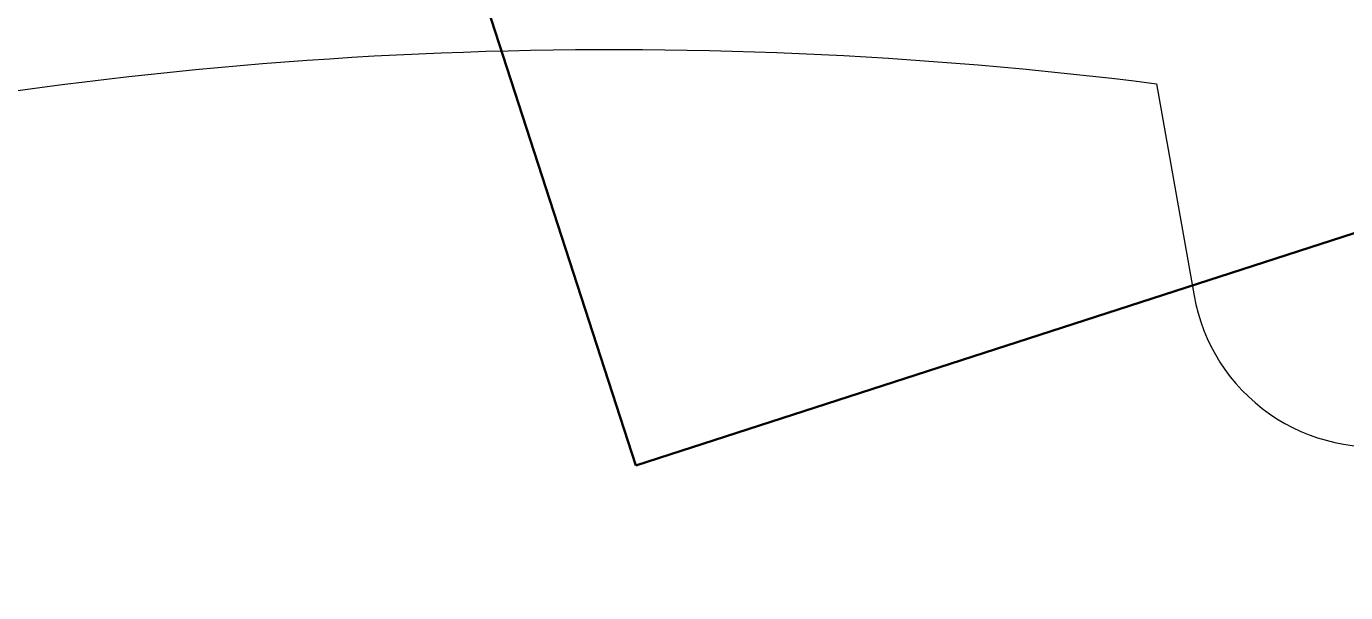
# Model space of a CAD drawing. Header units: millimetres. Extents: x -8417289 to 9420486, y 0 to 166066.
# Drawn here: x -194444.71 to -194437.24, y 106322.26 to 106325.46 of the extents above; entities that cross this region are included whole.
import ezdxf
from ezdxf import colors
from ezdxf.entities.mleader import LeaderData, LeaderLine
from ezdxf.math import Vec2, Vec3

# ---------------------------------------------------------------- set-up
doc = ezdxf.new("R2010")
doc.units = ezdxf.units.MM
doc.header["$MEASUREMENT"] = 0
doc.layers.get('0').update_dxf_attribs({"color": 250, "lineweight": 9})
for name, color, linetype, lineweight in [('_АР ТЕКСТ', 250, 'Continuous', 25), ('АР_Колонны', 250, 'Continuous', 30), ('АР_Колонны Штрих', 250, 'Continuous', 5), ('АР_Размеры', 175, 'Continuous', 9), ('АР_стены', 250, 'Continuous', 30), ('АР_Сущ Несущая стена', 216, 'Continuous', 30)]:
    doc.layers.add(name, color=color, linetype=linetype, lineweight=lineweight)
doc.layers.add('ТХ_привязки ЭО', color=96, linetype='Continuous')
doc.styles.add('ISOCPEUR', font='isocpeur.TTF')

# ---------------------------------------------------------------- blocks, each defined once
blk = doc.blocks.new('_DotSmall')
at = {"color": 0, "linetype": 'ByBlock', "const_width": 0.5}
blk.add_lwpolyline([(-0.0625, 0, 1), (0.0625, 0, 1)], format="xyb", close=True, dxfattribs=at)
blk = doc.blocks.new('A$Cb1ac1438')
at = {"layer": 'АР_Колонны Штрих', "ltscale": 100}
h = blk.add_hatch(dxfattribs=at)
h.set_pattern_fill('ANSI35', color=256, scale=500, angle=-72.06454)
h.set_pattern_definition([(332.935457, (-256735.91, 917047.48), (56.87424, 111.311818), []), (332.935457, (-256708.7, 916963.39), (56.87424, 111.311818), [156.25, -31.25, 0, -31.25])])
h.paths.add_polyline_path([(173.2168, -6154.5286), (50.0387, -5773.967), (-330.5229, -5897.1452), (-207.3448, -6277.7068)])
at = {"layer": 'АР_Колонны', "ltscale": 100}
blk.add_lwpolyline([(50.0387, -5773.967), (173.2168, -6154.5286), (-207.3448, -6277.7068), (-330.5229, -5897.1452)], close=True, dxfattribs=at)
blk = doc.blocks.new('_None')

msp = doc.modelspace()

# ---------------------------------------------------------------- linework, layer by layer
at = {"layer": 'АР_Размеры', "color": 5, "lineweight": 0, "ltscale": 100, "transparency": 33554687}
msp.add_lwpolyline([(-194455.9948, 106323.1177), (-194446.3907, 106324.8199, -0.082799), (-194438.3086, 106325.139), (-194438.0958, 106323.9384, 0.414326), (-194436.8944, 106323.0988)], format="xyb", dxfattribs=at)
msp.add_lwpolyline([(-194455.9948, 106323.1177), (-194446.3907, 106324.8199, -0.082799), (-194438.3086, 106325.139), (-194438.0958, 106323.9384, 0.414326), (-194436.8944, 106323.0988)], format="xyb", dxfattribs=at)
msp.add_lwpolyline([(-194455.9948, 106323.1177), (-194446.3907, 106324.8199, -0.082799), (-194438.3086, 106325.139), (-194438.0958, 106323.9384, 0.414326), (-194436.8944, 106323.0988)], format="xyb", dxfattribs=at)
msp.add_lwpolyline([(-194455.9948, 106323.1177), (-194446.3907, 106324.8199, -0.082799), (-194438.3086, 106325.139), (-194438.0958, 106323.9384, 0.414326), (-194436.8944, 106323.0988)], format="xyb", dxfattribs=at)
msp.add_lwpolyline([(-194455.9948, 106323.1177), (-194446.3907, 106324.8199, -0.082799), (-194438.3086, 106325.139), (-194438.0958, 106323.9384, 0.414326), (-194436.8944, 106323.0988)], format="xyb", dxfattribs=at)
msp.add_lwpolyline([(-194455.9948, 106323.1177), (-194446.3907, 106324.8199, -0.082799), (-194438.3086, 106325.139), (-194438.0958, 106323.9384, 0.414326), (-194436.8944, 106323.0988)], format="xyb", dxfattribs=at)
msp.add_lwpolyline([(-194455.9948, 106323.1177), (-194446.3907, 106324.8199, -0.082799), (-194438.3086, 106325.139), (-194438.0958, 106323.9384, 0.414326), (-194436.8944, 106323.0988)], format="xyb", dxfattribs=at)
msp.add_lwpolyline([(-194455.9948, 106323.1177), (-194446.3907, 106324.8199, -0.082799), (-194438.3086, 106325.139), (-194438.0958, 106323.9384, 0.414326), (-194436.8944, 106323.0988)], format="xyb", dxfattribs=at)
msp.add_lwpolyline([(-194455.9948, 106323.1177), (-194446.3907, 106324.8199, -0.082799), (-194438.3086, 106325.139), (-194438.0958, 106323.9384, 0.414326), (-194436.8944, 106323.0988)], format="xyb", dxfattribs=at)
msp.add_lwpolyline([(-194455.9948, 106323.1177), (-194446.3907, 106324.8199, -0.082799), (-194438.3086, 106325.139), (-194438.0958, 106323.9384, 0.414326), (-194436.8944, 106323.0988)], format="xyb", dxfattribs=at)
msp.add_lwpolyline([(-194455.9948, 106323.1177), (-194446.3907, 106324.8199, -0.082799), (-194438.3086, 106325.139), (-194438.0958, 106323.9384, 0.414326), (-194436.8944, 106323.0988)], format="xyb", dxfattribs=at)
msp.add_lwpolyline([(-194455.9948, 106323.1177), (-194446.3907, 106324.8199, -0.082799), (-194438.3086, 106325.139), (-194438.0958, 106323.9384, 0.414326), (-194436.8944, 106323.0988)], format="xyb", dxfattribs=at)
msp.add_lwpolyline([(-194455.9948, 106323.1177), (-194446.3907, 106324.8199, -0.082799), (-194438.3086, 106325.139), (-194438.0958, 106323.9384, 0.414326), (-194436.8944, 106323.0988)], format="xyb", dxfattribs=at)
msp.add_lwpolyline([(-194455.9948, 106323.1177), (-194446.3907, 106324.8199, -0.082799), (-194438.3086, 106325.139), (-194438.0958, 106323.9384, 0.414326), (-194436.8944, 106323.0988)], format="xyb", dxfattribs=at)
msp.add_lwpolyline([(-194455.9948, 106323.1177), (-194446.3907, 106324.8199, -0.082799), (-194438.3086, 106325.139), (-194438.0958, 106323.9384, 0.414326), (-194436.8944, 106323.0988)], format="xyb", dxfattribs=at)
msp.add_lwpolyline([(-194455.9948, 106323.1177), (-194446.3907, 106324.8199, -0.082799), (-194438.3086, 106325.139), (-194438.0958, 106323.9384, 0.414326), (-194436.8944, 106323.0988)], format="xyb", dxfattribs=at)
msp.add_lwpolyline([(-194455.9948, 106323.1177), (-194446.3907, 106324.8199, -0.082799), (-194438.3086, 106325.139), (-194438.0958, 106323.9384, 0.414326), (-194436.8944, 106323.0988)], format="xyb", dxfattribs=at)
msp.add_lwpolyline([(-194455.9948, 106323.1177), (-194446.3907, 106324.8199, -0.082799), (-194438.3086, 106325.139), (-194438.0958, 106323.9384, 0.414326), (-194436.8944, 106323.0988)], format="xyb", dxfattribs=at)
msp.add_lwpolyline([(-194455.9948, 106323.1177), (-194446.3907, 106324.8199, -0.082799), (-194438.3086, 106325.139), (-194438.0958, 106323.9384, 0.414326), (-194436.8944, 106323.0988)], format="xyb", dxfattribs=at)
msp.add_lwpolyline([(-194455.9948, 106323.1177), (-194446.3907, 106324.8199, -0.082799), (-194438.3086, 106325.139), (-194438.0958, 106323.9384, 0.414326), (-194436.8944, 106323.0988)], format="xyb", dxfattribs=at)
msp.add_lwpolyline([(-194455.9948, 106323.1177), (-194446.3907, 106324.8199, -0.082799), (-194438.3086, 106325.139), (-194438.0958, 106323.9384, 0.414326), (-194436.8944, 106323.0988)], format="xyb", dxfattribs=at)
msp.add_lwpolyline([(-194455.9948, 106323.1177), (-194446.3907, 106324.8199, -0.082799), (-194438.3086, 106325.139), (-194438.0958, 106323.9384, 0.414326), (-194436.8944, 106323.0988)], format="xyb", dxfattribs=at)
msp.add_lwpolyline([(-194455.9948, 106323.1177), (-194446.3907, 106324.8199, -0.082799), (-194438.3086, 106325.139), (-194438.0958, 106323.9384, 0.414326), (-194436.8944, 106323.0988)], format="xyb", dxfattribs=at)
msp.add_lwpolyline([(-194455.9948, 106323.1177), (-194446.3907, 106324.8199, -0.082799), (-194438.3086, 106325.139), (-194438.0958, 106323.9384, 0.414326), (-194436.8944, 106323.0988)], format="xyb", dxfattribs=at)
msp.add_lwpolyline([(-194455.9948, 106323.1177), (-194446.3907, 106324.8199, -0.082799), (-194438.3086, 106325.139), (-194438.0958, 106323.9384, 0.414326), (-194436.8944, 106323.0988)], format="xyb", dxfattribs=at)
msp.add_lwpolyline([(-194455.9948, 106323.1177), (-194446.3907, 106324.8199, -0.082799), (-194438.3086, 106325.139), (-194438.0958, 106323.9384, 0.414326), (-194436.8944, 106323.0988)], format="xyb", dxfattribs=at)
msp.add_lwpolyline([(-194455.9948, 106323.1177), (-194446.3907, 106324.8199, -0.082799), (-194438.3086, 106325.139), (-194438.0958, 106323.9384, 0.414326), (-194436.8944, 106323.0988)], format="xyb", dxfattribs=at)
msp.add_lwpolyline([(-194455.9948, 106323.1177), (-194446.3907, 106324.8199, -0.082799), (-194438.3086, 106325.139), (-194438.0958, 106323.9384, 0.414326), (-194436.8944, 106323.0988)], format="xyb", dxfattribs=at)
msp.add_lwpolyline([(-194455.9948, 106323.1177), (-194446.3907, 106324.8199, -0.082799), (-194438.3086, 106325.139), (-194438.0958, 106323.9384, 0.414326), (-194436.8944, 106323.0988)], format="xyb", dxfattribs=at)
msp.add_lwpolyline([(-194455.9948, 106323.1177), (-194446.3907, 106324.8199, -0.082799), (-194438.3086, 106325.139), (-194438.0958, 106323.9384, 0.414326), (-194436.8944, 106323.0988)], format="xyb", dxfattribs=at)
msp.add_lwpolyline([(-194455.9948, 106323.1177), (-194446.3907, 106324.8199, -0.082799), (-194438.3086, 106325.139), (-194438.0958, 106323.9384, 0.414326), (-194436.8944, 106323.0988)], format="xyb", dxfattribs=at)
msp.add_lwpolyline([(-194455.9948, 106323.1177), (-194446.3907, 106324.8199, -0.082799), (-194438.3086, 106325.139), (-194438.0958, 106323.9384, 0.414326), (-194436.8944, 106323.0988)], format="xyb", dxfattribs=at)
msp.add_lwpolyline([(-194455.9948, 106323.1177), (-194446.3907, 106324.8199, -0.082799), (-194438.3086, 106325.139), (-194438.0958, 106323.9384, 0.414326), (-194436.8944, 106323.0988)], format="xyb", dxfattribs=at)
msp.add_lwpolyline([(-194455.9948, 106323.1177), (-194446.3907, 106324.8199, -0.082799), (-194438.3086, 106325.139), (-194438.0958, 106323.9384, 0.414326), (-194436.8944, 106323.0988)], format="xyb", dxfattribs=at)
msp.add_lwpolyline([(-194455.9948, 106323.1177), (-194446.3907, 106324.8199, -0.082799), (-194438.3086, 106325.139), (-194438.0958, 106323.9384, 0.414326), (-194436.8944, 106323.0988)], format="xyb", dxfattribs=at)
msp.add_lwpolyline([(-194455.9948, 106323.1177), (-194446.3907, 106324.8199, -0.082799), (-194438.3086, 106325.139), (-194438.0958, 106323.9384, 0.414326), (-194436.8944, 106323.0988)], format="xyb", dxfattribs=at)
msp.add_lwpolyline([(-194455.9948, 106323.1177), (-194446.3907, 106324.8199, -0.082799), (-194438.3086, 106325.139), (-194438.0958, 106323.9384, 0.414326), (-194436.8944, 106323.0988)], format="xyb", dxfattribs=at)
msp.add_lwpolyline([(-194455.9948, 106323.1177), (-194446.3907, 106324.8199, -0.082799), (-194438.3086, 106325.139), (-194438.0958, 106323.9384, 0.414326), (-194436.8944, 106323.0988)], format="xyb", dxfattribs=at)
msp.add_lwpolyline([(-194455.9948, 106323.1177), (-194446.3907, 106324.8199, -0.082799), (-194438.3086, 106325.139), (-194438.0958, 106323.9384, 0.414326), (-194436.8944, 106323.0988)], format="xyb", dxfattribs=at)
msp.add_lwpolyline([(-194455.9948, 106323.1177), (-194446.3907, 106324.8199, -0.082799), (-194438.3086, 106325.139), (-194438.0958, 106323.9384, 0.414326), (-194436.8944, 106323.0988)], format="xyb", dxfattribs=at)
msp.add_lwpolyline([(-194455.9948, 106323.1177), (-194446.3907, 106324.8199, -0.082799), (-194438.3086, 106325.139), (-194438.0958, 106323.9384, 0.414326), (-194436.8944, 106323.0988)], format="xyb", dxfattribs=at)
msp.add_lwpolyline([(-194455.9948, 106323.1177), (-194446.3907, 106324.8199, -0.082799), (-194438.3086, 106325.139), (-194438.0958, 106323.9384, 0.414326), (-194436.8944, 106323.0988)], format="xyb", dxfattribs=at)
msp.add_lwpolyline([(-194455.9948, 106323.1177), (-194446.3907, 106324.8199, -0.082799), (-194438.3086, 106325.139), (-194438.0958, 106323.9384, 0.414326), (-194436.8944, 106323.0988)], format="xyb", dxfattribs=at)
msp.add_lwpolyline([(-194455.9948, 106323.1177), (-194446.3907, 106324.8199, -0.082799), (-194438.3086, 106325.139), (-194438.0958, 106323.9384, 0.414326), (-194436.8944, 106323.0988)], format="xyb", dxfattribs=at)
msp.add_lwpolyline([(-194455.9948, 106323.1177), (-194446.3907, 106324.8199, -0.082799), (-194438.3086, 106325.139), (-194438.0958, 106323.9384, 0.414326), (-194436.8944, 106323.0988)], format="xyb", dxfattribs=at)
msp.add_lwpolyline([(-194455.9948, 106323.1177), (-194446.3907, 106324.8199, -0.082799), (-194438.3086, 106325.139), (-194438.0958, 106323.9384, 0.414326), (-194436.8944, 106323.0988)], format="xyb", dxfattribs=at)
msp.add_lwpolyline([(-194455.9948, 106323.1177), (-194446.3907, 106324.8199, -0.082799), (-194438.3086, 106325.139), (-194438.0958, 106323.9384, 0.414326), (-194436.8944, 106323.0988)], format="xyb", dxfattribs=at)
msp.add_lwpolyline([(-194455.9948, 106323.1177), (-194446.3907, 106324.8199, -0.082799), (-194438.3086, 106325.139), (-194438.0958, 106323.9384, 0.414326), (-194436.8944, 106323.0988)], format="xyb", dxfattribs=at)
msp.add_lwpolyline([(-194455.9948, 106323.1177), (-194446.3907, 106324.8199, -0.082799), (-194438.3086, 106325.139), (-194438.0958, 106323.9384, 0.414326), (-194436.8944, 106323.0988)], format="xyb", dxfattribs=at)
msp.add_lwpolyline([(-194455.9948, 106323.1177), (-194446.3907, 106324.8199, -0.082799), (-194438.3086, 106325.139), (-194438.0958, 106323.9384, 0.414326), (-194436.8944, 106323.0988)], format="xyb", dxfattribs=at)
msp.add_lwpolyline([(-194455.9948, 106323.1177), (-194446.3907, 106324.8199, -0.082799), (-194438.3086, 106325.139), (-194438.0958, 106323.9384, 0.414326), (-194436.8944, 106323.0988)], format="xyb", dxfattribs=at)
msp.add_lwpolyline([(-194455.9948, 106323.1177), (-194446.3907, 106324.8199, -0.082799), (-194438.3086, 106325.139), (-194438.0958, 106323.9384, 0.414326), (-194436.8944, 106323.0988)], format="xyb", dxfattribs=at)
msp.add_lwpolyline([(-194455.9948, 106323.1177), (-194446.3907, 106324.8199, -0.082799), (-194438.3086, 106325.139), (-194438.0958, 106323.9384, 0.414326), (-194436.8944, 106323.0988)], format="xyb", dxfattribs=at)
msp.add_lwpolyline([(-194455.9948, 106323.1177), (-194446.3907, 106324.8199, -0.082799), (-194438.3086, 106325.139), (-194438.0958, 106323.9384, 0.414326), (-194436.8944, 106323.0988)], format="xyb", dxfattribs=at)
msp.add_lwpolyline([(-194455.9948, 106323.1177), (-194446.3907, 106324.8199, -0.082799), (-194438.3086, 106325.139), (-194438.0958, 106323.9384, 0.414326), (-194436.8944, 106323.0988)], format="xyb", dxfattribs=at)
msp.add_lwpolyline([(-194455.9948, 106323.1177), (-194446.3907, 106324.8199, -0.082799), (-194438.3086, 106325.139), (-194438.0958, 106323.9384, 0.414326), (-194436.8944, 106323.0988)], format="xyb", dxfattribs=at)
msp.add_lwpolyline([(-194455.9948, 106323.1177), (-194446.3907, 106324.8199, -0.082799), (-194438.3086, 106325.139), (-194438.0958, 106323.9384, 0.414326), (-194436.8944, 106323.0988)], format="xyb", dxfattribs=at)
msp.add_lwpolyline([(-194455.9948, 106323.1177), (-194446.3907, 106324.8199, -0.082799), (-194438.3086, 106325.139), (-194438.0958, 106323.9384, 0.414326), (-194436.8944, 106323.0988)], format="xyb", dxfattribs=at)
msp.add_lwpolyline([(-194455.9948, 106323.1177), (-194446.3907, 106324.8199, -0.082799), (-194438.3086, 106325.139), (-194438.0958, 106323.9384, 0.414326), (-194436.8944, 106323.0988)], format="xyb", dxfattribs=at)
msp.add_lwpolyline([(-194455.9948, 106323.1177), (-194446.3907, 106324.8199, -0.082799), (-194438.3086, 106325.139), (-194438.0958, 106323.9384, 0.414326), (-194436.8944, 106323.0988)], format="xyb", dxfattribs=at)
msp.add_lwpolyline([(-194455.9948, 106323.1177), (-194446.3907, 106324.8199, -0.082799), (-194438.3086, 106325.139), (-194438.0958, 106323.9384, 0.414326), (-194436.8944, 106323.0988)], format="xyb", dxfattribs=at)
msp.add_lwpolyline([(-194455.9948, 106323.1177), (-194446.3907, 106324.8199, -0.082799), (-194438.3086, 106325.139), (-194438.0958, 106323.9384, 0.414326), (-194436.8944, 106323.0988)], format="xyb", dxfattribs=at)
msp.add_lwpolyline([(-194455.9948, 106323.1177), (-194446.3907, 106324.8199, -0.082799), (-194438.3086, 106325.139), (-194438.0958, 106323.9384, 0.414326), (-194436.8944, 106323.0988)], format="xyb", dxfattribs=at)
msp.add_lwpolyline([(-194455.9948, 106323.1177), (-194446.3907, 106324.8199, -0.082799), (-194438.3086, 106325.139), (-194438.0958, 106323.9384, 0.414326), (-194436.8944, 106323.0988)], format="xyb", dxfattribs=at)
msp.add_lwpolyline([(-194455.9948, 106323.1177), (-194446.3907, 106324.8199, -0.082799), (-194438.3086, 106325.139), (-194438.0958, 106323.9384, 0.414326), (-194436.8944, 106323.0988)], format="xyb", dxfattribs=at)
msp.add_lwpolyline([(-194455.9948, 106323.1177), (-194446.3907, 106324.8199, -0.082799), (-194438.3086, 106325.139), (-194438.0958, 106323.9384, 0.414326), (-194436.8944, 106323.0988)], format="xyb", dxfattribs=at)
msp.add_lwpolyline([(-194455.9948, 106323.1177), (-194446.3907, 106324.8199, -0.082799), (-194438.3086, 106325.139), (-194438.0958, 106323.9384, 0.414326), (-194436.8944, 106323.0988)], format="xyb", dxfattribs=at)
msp.add_lwpolyline([(-194455.9948, 106323.1177), (-194446.3907, 106324.8199, -0.082799), (-194438.3086, 106325.139), (-194438.0958, 106323.9384, 0.414326), (-194436.8944, 106323.0988)], format="xyb", dxfattribs=at)
msp.add_lwpolyline([(-194455.9948, 106323.1177), (-194446.3907, 106324.8199, -0.082799), (-194438.3086, 106325.139), (-194438.0958, 106323.9384, 0.414326), (-194436.8944, 106323.0988)], format="xyb", dxfattribs=at)
msp.add_lwpolyline([(-194455.9948, 106323.1177), (-194446.3907, 106324.8199, -0.082799), (-194438.3086, 106325.139), (-194438.0958, 106323.9384, 0.414326), (-194436.8944, 106323.0988)], format="xyb", dxfattribs=at)
msp.add_lwpolyline([(-194455.9948, 106323.1177), (-194446.3907, 106324.8199, -0.082799), (-194438.3086, 106325.139), (-194438.0958, 106323.9384, 0.414326), (-194436.8944, 106323.0988)], format="xyb", dxfattribs=at)
msp.add_lwpolyline([(-194455.9948, 106323.1177), (-194446.3907, 106324.8199, -0.082799), (-194438.3086, 106325.139), (-194438.0958, 106323.9384, 0.414326), (-194436.8944, 106323.0988)], format="xyb", dxfattribs=at)
msp.add_lwpolyline([(-194455.9948, 106323.1177), (-194446.3907, 106324.8199, -0.082799), (-194438.3086, 106325.139), (-194438.0958, 106323.9384, 0.414326), (-194436.8944, 106323.0988)], format="xyb", dxfattribs=at)
msp.add_lwpolyline([(-194455.9948, 106323.1177), (-194446.3907, 106324.8199, -0.082799), (-194438.3086, 106325.139), (-194438.0958, 106323.9384, 0.414326), (-194436.8944, 106323.0988)], format="xyb", dxfattribs=at)
msp.add_lwpolyline([(-194455.9948, 106323.1177), (-194446.3907, 106324.8199, -0.082799), (-194438.3086, 106325.139), (-194438.0958, 106323.9384, 0.414326), (-194436.8944, 106323.0988)], format="xyb", dxfattribs=at)
msp.add_lwpolyline([(-194455.9948, 106323.1177), (-194446.3907, 106324.8199, -0.082799), (-194438.3086, 106325.139), (-194438.0958, 106323.9384, 0.414326), (-194436.8944, 106323.0988)], format="xyb", dxfattribs=at)
msp.add_lwpolyline([(-194455.9948, 106323.1177), (-194446.3907, 106324.8199, -0.082799), (-194438.3086, 106325.139), (-194438.0958, 106323.9384, 0.414326), (-194436.8944, 106323.0988)], format="xyb", dxfattribs=at)
msp.add_lwpolyline([(-194455.9948, 106323.1177), (-194446.3907, 106324.8199, -0.082799), (-194438.3086, 106325.139), (-194438.0958, 106323.9384, 0.414326), (-194436.8944, 106323.0988)], format="xyb", dxfattribs=at)
msp.add_lwpolyline([(-194455.9948, 106323.1177), (-194446.3907, 106324.8199, -0.082799), (-194438.3086, 106325.139), (-194438.0958, 106323.9384, 0.414326), (-194436.8944, 106323.0988)], format="xyb", dxfattribs=at)
msp.add_lwpolyline([(-194455.9948, 106323.1177), (-194446.3907, 106324.8199, -0.082799), (-194438.3086, 106325.139), (-194438.0958, 106323.9384, 0.414326), (-194436.8944, 106323.0988)], format="xyb", dxfattribs=at)
msp.add_lwpolyline([(-194455.9948, 106323.1177), (-194446.3907, 106324.8199, -0.082799), (-194438.3086, 106325.139), (-194438.0958, 106323.9384, 0.414326), (-194436.8944, 106323.0988)], format="xyb", dxfattribs=at)
msp.add_lwpolyline([(-194455.9948, 106323.1177), (-194446.3907, 106324.8199, -0.082799), (-194438.3086, 106325.139), (-194438.0958, 106323.9384, 0.414326), (-194436.8944, 106323.0988)], format="xyb", dxfattribs=at)
msp.add_lwpolyline([(-194455.9948, 106323.1177), (-194446.3907, 106324.8199, -0.082799), (-194438.3086, 106325.139), (-194438.0958, 106323.9384, 0.414326), (-194436.8944, 106323.0988)], format="xyb", dxfattribs=at)
msp.add_lwpolyline([(-194455.9948, 106323.1177), (-194446.3907, 106324.8199, -0.082799), (-194438.3086, 106325.139), (-194438.0958, 106323.9384, 0.414326), (-194436.8944, 106323.0988)], format="xyb", dxfattribs=at)
msp.add_lwpolyline([(-194455.9948, 106323.1177), (-194446.3907, 106324.8199, -0.082799), (-194438.3086, 106325.139), (-194438.0958, 106323.9384, 0.414326), (-194436.8944, 106323.0988)], format="xyb", dxfattribs=at)
msp.add_lwpolyline([(-194455.9948, 106323.1177), (-194446.3907, 106324.8199, -0.082799), (-194438.3086, 106325.139), (-194438.0958, 106323.9384, 0.414326), (-194436.8944, 106323.0988)], format="xyb", dxfattribs=at)
msp.add_lwpolyline([(-194455.9948, 106323.1177), (-194446.3907, 106324.8199, -0.082799), (-194438.3086, 106325.139), (-194438.0958, 106323.9384, 0.414326), (-194436.8944, 106323.0988)], format="xyb", dxfattribs=at)
msp.add_lwpolyline([(-194455.9948, 106323.1177), (-194446.3907, 106324.8199, -0.082799), (-194438.3086, 106325.139), (-194438.0958, 106323.9384, 0.414326), (-194436.8944, 106323.0988)], format="xyb", dxfattribs=at)
msp.add_lwpolyline([(-194455.9948, 106323.1177), (-194446.3907, 106324.8199, -0.082799), (-194438.3086, 106325.139), (-194438.0958, 106323.9384, 0.414326), (-194436.8944, 106323.0988)], format="xyb", dxfattribs=at)
msp.add_lwpolyline([(-194455.9948, 106323.1177), (-194446.3907, 106324.8199, -0.082799), (-194438.3086, 106325.139), (-194438.0958, 106323.9384, 0.414326), (-194436.8944, 106323.0988)], format="xyb", dxfattribs=at)
msp.add_lwpolyline([(-194455.9948, 106323.1177), (-194446.3907, 106324.8199, -0.082799), (-194438.3086, 106325.139), (-194438.0958, 106323.9384, 0.414326), (-194436.8944, 106323.0988)], format="xyb", dxfattribs=at)
msp.add_lwpolyline([(-194455.9948, 106323.1177), (-194446.3907, 106324.8199, -0.082799), (-194438.3086, 106325.139), (-194438.0958, 106323.9384, 0.414326), (-194436.8944, 106323.0988)], format="xyb", dxfattribs=at)
msp.add_lwpolyline([(-194455.9948, 106323.1177), (-194446.3907, 106324.8199, -0.082799), (-194438.3086, 106325.139), (-194438.0958, 106323.9384, 0.414326), (-194436.8944, 106323.0988)], format="xyb", dxfattribs=at)
msp.add_lwpolyline([(-194455.9948, 106323.1177), (-194446.3907, 106324.8199, -0.082799), (-194438.3086, 106325.139), (-194438.0958, 106323.9384, 0.414326), (-194436.8944, 106323.0988)], format="xyb", dxfattribs=at)
msp.add_lwpolyline([(-194455.9948, 106323.1177), (-194446.3907, 106324.8199, -0.082799), (-194438.3086, 106325.139), (-194438.0958, 106323.9384, 0.414326), (-194436.8944, 106323.0988)], format="xyb", dxfattribs=at)
msp.add_lwpolyline([(-194455.9948, 106323.1177), (-194446.3907, 106324.8199, -0.082799), (-194438.3086, 106325.139), (-194438.0958, 106323.9384, 0.414326), (-194436.8944, 106323.0988)], format="xyb", dxfattribs=at)
msp.add_lwpolyline([(-194455.9948, 106323.1177), (-194446.3907, 106324.8199, -0.082799), (-194438.3086, 106325.139), (-194438.0958, 106323.9384, 0.414326), (-194436.8944, 106323.0988)], format="xyb", dxfattribs=at)
msp.add_lwpolyline([(-194455.9948, 106323.1177), (-194446.3907, 106324.8199, -0.082799), (-194438.3086, 106325.139), (-194438.0958, 106323.9384, 0.414326), (-194436.8944, 106323.0988)], format="xyb", dxfattribs=at)
msp.add_lwpolyline([(-194455.9948, 106323.1177), (-194446.3907, 106324.8199, -0.082799), (-194438.3086, 106325.139), (-194438.0958, 106323.9384, 0.414326), (-194436.8944, 106323.0988)], format="xyb", dxfattribs=at)
msp.add_lwpolyline([(-194455.9948, 106323.1177), (-194446.3907, 106324.8199, -0.082799), (-194438.3086, 106325.139), (-194438.0958, 106323.9384, 0.414326), (-194436.8944, 106323.0988)], format="xyb", dxfattribs=at)
msp.add_lwpolyline([(-194455.9948, 106323.1177), (-194446.3907, 106324.8199, -0.082799), (-194438.3086, 106325.139), (-194438.0958, 106323.9384, 0.414326), (-194436.8944, 106323.0988)], format="xyb", dxfattribs=at)
msp.add_lwpolyline([(-194455.9948, 106323.1177), (-194446.3907, 106324.8199, -0.082799), (-194438.3086, 106325.139), (-194438.0958, 106323.9384, 0.414326), (-194436.8944, 106323.0988)], format="xyb", dxfattribs=at)
msp.add_lwpolyline([(-194455.9948, 106323.1177), (-194446.3907, 106324.8199, -0.082799), (-194438.3086, 106325.139), (-194438.0958, 106323.9384, 0.414326), (-194436.8944, 106323.0988)], format="xyb", dxfattribs=at)
msp.add_lwpolyline([(-194455.9948, 106323.1177), (-194446.3907, 106324.8199, -0.082799), (-194438.3086, 106325.139), (-194438.0958, 106323.9384, 0.414326), (-194436.8944, 106323.0988)], format="xyb", dxfattribs=at)
msp.add_lwpolyline([(-194455.9948, 106323.1177), (-194446.3907, 106324.8199, -0.082799), (-194438.3086, 106325.139), (-194438.0958, 106323.9384, 0.414326), (-194436.8944, 106323.0988)], format="xyb", dxfattribs=at)
msp.add_lwpolyline([(-194455.9948, 106323.1177), (-194446.3907, 106324.8199, -0.082799), (-194438.3086, 106325.139), (-194438.0958, 106323.9384, 0.414326), (-194436.8944, 106323.0988)], format="xyb", dxfattribs=at)
msp.add_lwpolyline([(-194455.9948, 106323.1177), (-194446.3907, 106324.8199, -0.082799), (-194438.3086, 106325.139), (-194438.0958, 106323.9384, 0.414326), (-194436.8944, 106323.0988)], format="xyb", dxfattribs=at)
msp.add_lwpolyline([(-194455.9948, 106323.1177), (-194446.3907, 106324.8199, -0.082799), (-194438.3086, 106325.139), (-194438.0958, 106323.9384, 0.414326), (-194436.8944, 106323.0988)], format="xyb", dxfattribs=at)
msp.add_lwpolyline([(-194455.9948, 106323.1177), (-194446.3907, 106324.8199, -0.082799), (-194438.3086, 106325.139), (-194438.0958, 106323.9384, 0.414326), (-194436.8944, 106323.0988)], format="xyb", dxfattribs=at)
msp.add_lwpolyline([(-194455.9948, 106323.1177), (-194446.3907, 106324.8199, -0.082799), (-194438.3086, 106325.139), (-194438.0958, 106323.9384, 0.414326), (-194436.8944, 106323.0988)], format="xyb", dxfattribs=at)
msp.add_lwpolyline([(-194455.9948, 106323.1177), (-194446.3907, 106324.8199, -0.082799), (-194438.3086, 106325.139), (-194438.0958, 106323.9384, 0.414326), (-194436.8944, 106323.0988)], format="xyb", dxfattribs=at)
msp.add_lwpolyline([(-194455.9948, 106323.1177), (-194446.3907, 106324.8199, -0.082799), (-194438.3086, 106325.139), (-194438.0958, 106323.9384, 0.414326), (-194436.8944, 106323.0988)], format="xyb", dxfattribs=at)
msp.add_lwpolyline([(-194455.9948, 106323.1177), (-194446.3907, 106324.8199, -0.082799), (-194438.3086, 106325.139), (-194438.0958, 106323.9384, 0.414326), (-194436.8944, 106323.0988)], format="xyb", dxfattribs=at)
msp.add_lwpolyline([(-194455.9948, 106323.1177), (-194446.3907, 106324.8199, -0.082799), (-194438.3086, 106325.139), (-194438.0958, 106323.9384, 0.414326), (-194436.8944, 106323.0988)], format="xyb", dxfattribs=at)
msp.add_lwpolyline([(-194455.9948, 106323.1177), (-194446.3907, 106324.8199, -0.082799), (-194438.3086, 106325.139), (-194438.0958, 106323.9384, 0.414326), (-194436.8944, 106323.0988)], format="xyb", dxfattribs=at)
msp.add_lwpolyline([(-194455.9948, 106323.1177), (-194446.3907, 106324.8199, -0.082799), (-194438.3086, 106325.139), (-194438.0958, 106323.9384, 0.414326), (-194436.8944, 106323.0988)], format="xyb", dxfattribs=at)
msp.add_lwpolyline([(-194455.9948, 106323.1177), (-194446.3907, 106324.8199, -0.082799), (-194438.3086, 106325.139), (-194438.0958, 106323.9384, 0.414326), (-194436.8944, 106323.0988)], format="xyb", dxfattribs=at)
msp.add_lwpolyline([(-194455.9948, 106323.1177), (-194446.3907, 106324.8199, -0.082799), (-194438.3086, 106325.139), (-194438.0958, 106323.9384, 0.414326), (-194436.8944, 106323.0988)], format="xyb", dxfattribs=at)
msp.add_lwpolyline([(-194455.9948, 106323.1177), (-194446.3907, 106324.8199, -0.082799), (-194438.3086, 106325.139), (-194438.0958, 106323.9384, 0.414326), (-194436.8944, 106323.0988)], format="xyb", dxfattribs=at)
msp.add_lwpolyline([(-194455.9948, 106323.1177), (-194446.3907, 106324.8199, -0.082799), (-194438.3086, 106325.139), (-194438.0958, 106323.9384, 0.414326), (-194436.8944, 106323.0988)], format="xyb", dxfattribs=at)
msp.add_lwpolyline([(-194455.9948, 106323.1177), (-194446.3907, 106324.8199, -0.082799), (-194438.3086, 106325.139), (-194438.0958, 106323.9384, 0.414326), (-194436.8944, 106323.0988)], format="xyb", dxfattribs=at)
msp.add_lwpolyline([(-194455.9948, 106323.1177), (-194446.3907, 106324.8199, -0.082799), (-194438.3086, 106325.139), (-194438.0958, 106323.9384, 0.414326), (-194436.8944, 106323.0988)], format="xyb", dxfattribs=at)
msp.add_lwpolyline([(-194455.9948, 106323.1177), (-194446.3907, 106324.8199, -0.082799), (-194438.3086, 106325.139), (-194438.0958, 106323.9384, 0.414326), (-194436.8944, 106323.0988)], format="xyb", dxfattribs=at)
msp.add_lwpolyline([(-194455.9948, 106323.1177), (-194446.3907, 106324.8199, -0.082799), (-194438.3086, 106325.139), (-194438.0958, 106323.9384, 0.414326), (-194436.8944, 106323.0988)], format="xyb", dxfattribs=at)
msp.add_lwpolyline([(-194455.9948, 106323.1177), (-194446.3907, 106324.8199, -0.082799), (-194438.3086, 106325.139), (-194438.0958, 106323.9384, 0.414326), (-194436.8944, 106323.0988)], format="xyb", dxfattribs=at)
msp.add_lwpolyline([(-194455.9948, 106323.1177), (-194446.3907, 106324.8199, -0.082799), (-194438.3086, 106325.139), (-194438.0958, 106323.9384, 0.414326), (-194436.8944, 106323.0988)], format="xyb", dxfattribs=at)
msp.add_lwpolyline([(-194455.9948, 106323.1177), (-194446.3907, 106324.8199, -0.082799), (-194438.3086, 106325.139), (-194438.0958, 106323.9384, 0.414326), (-194436.8944, 106323.0988)], format="xyb", dxfattribs=at)
msp.add_lwpolyline([(-194455.9948, 106323.1177), (-194446.3907, 106324.8199, -0.082799), (-194438.3086, 106325.139), (-194438.0958, 106323.9384, 0.414326), (-194436.8944, 106323.0988)], format="xyb", dxfattribs=at)
msp.add_lwpolyline([(-194455.9948, 106323.1177), (-194446.3907, 106324.8199, -0.082799), (-194438.3086, 106325.139), (-194438.0958, 106323.9384, 0.414326), (-194436.8944, 106323.0988)], format="xyb", dxfattribs=at)
msp.add_lwpolyline([(-194455.9948, 106323.1177), (-194446.3907, 106324.8199, -0.082799), (-194438.3086, 106325.139), (-194438.0958, 106323.9384, 0.414326), (-194436.8944, 106323.0988)], format="xyb", dxfattribs=at)
msp.add_lwpolyline([(-194455.9948, 106323.1177), (-194446.3907, 106324.8199, -0.082799), (-194438.3086, 106325.139), (-194438.0958, 106323.9384, 0.414326), (-194436.8944, 106323.0988)], format="xyb", dxfattribs=at)
msp.add_lwpolyline([(-194455.9948, 106323.1177), (-194446.3907, 106324.8199, -0.082799), (-194438.3086, 106325.139), (-194438.0958, 106323.9384, 0.414326), (-194436.8944, 106323.0988)], format="xyb", dxfattribs=at)
msp.add_lwpolyline([(-194455.9948, 106323.1177), (-194446.3907, 106324.8199, -0.082799), (-194438.3086, 106325.139), (-194438.0958, 106323.9384, 0.414326), (-194436.8944, 106323.0988)], format="xyb", dxfattribs=at)
msp.add_lwpolyline([(-194455.9948, 106323.1177), (-194446.3907, 106324.8199, -0.082799), (-194438.3086, 106325.139), (-194438.0958, 106323.9384, 0.414326), (-194436.8944, 106323.0988)], format="xyb", dxfattribs=at)
msp.add_lwpolyline([(-194455.9948, 106323.1177), (-194446.3907, 106324.8199, -0.082799), (-194438.3086, 106325.139), (-194438.0958, 106323.9384, 0.414326), (-194436.8944, 106323.0988)], format="xyb", dxfattribs=at)
msp.add_lwpolyline([(-194455.9948, 106323.1177), (-194446.3907, 106324.8199, -0.082799), (-194438.3086, 106325.139), (-194438.0958, 106323.9384, 0.414326), (-194436.8944, 106323.0988)], format="xyb", dxfattribs=at)
msp.add_lwpolyline([(-194455.9948, 106323.1177), (-194446.3907, 106324.8199, -0.082799), (-194438.3086, 106325.139), (-194438.0958, 106323.9384, 0.414326), (-194436.8944, 106323.0988)], format="xyb", dxfattribs=at)
msp.add_lwpolyline([(-194455.9948, 106323.1177), (-194446.3907, 106324.8199, -0.082799), (-194438.3086, 106325.139), (-194438.0958, 106323.9384, 0.414326), (-194436.8944, 106323.0988)], format="xyb", dxfattribs=at)
msp.add_lwpolyline([(-194455.9948, 106323.1177), (-194446.3907, 106324.8199, -0.082799), (-194438.3086, 106325.139), (-194438.0958, 106323.9384, 0.414326), (-194436.8944, 106323.0988)], format="xyb", dxfattribs=at)
msp.add_lwpolyline([(-194455.9948, 106323.1177), (-194446.3907, 106324.8199, -0.082799), (-194438.3086, 106325.139), (-194438.0958, 106323.9384, 0.414326), (-194436.8944, 106323.0988)], format="xyb", dxfattribs=at)
msp.add_lwpolyline([(-194455.9948, 106323.1177), (-194446.3907, 106324.8199, -0.082799), (-194438.3086, 106325.139), (-194438.0958, 106323.9384, 0.414326), (-194436.8944, 106323.0988)], format="xyb", dxfattribs=at)
msp.add_lwpolyline([(-194455.9948, 106323.1177), (-194446.3907, 106324.8199, -0.082799), (-194438.3086, 106325.139), (-194438.0958, 106323.9384, 0.414326), (-194436.8944, 106323.0988)], format="xyb", dxfattribs=at)
msp.add_lwpolyline([(-194455.9948, 106323.1177), (-194446.3907, 106324.8199, -0.082799), (-194438.3086, 106325.139), (-194438.0958, 106323.9384, 0.414326), (-194436.8944, 106323.0988)], format="xyb", dxfattribs=at)
msp.add_lwpolyline([(-194455.9948, 106323.1177), (-194446.3907, 106324.8199, -0.082799), (-194438.3086, 106325.139), (-194438.0958, 106323.9384, 0.414326), (-194436.8944, 106323.0988)], format="xyb", dxfattribs=at)
msp.add_lwpolyline([(-194455.9948, 106323.1177), (-194446.3907, 106324.8199, -0.082799), (-194438.3086, 106325.139), (-194438.0958, 106323.9384, 0.414326), (-194436.8944, 106323.0988)], format="xyb", dxfattribs=at)
msp.add_lwpolyline([(-194455.9948, 106323.1177), (-194446.3907, 106324.8199, -0.082799), (-194438.3086, 106325.139), (-194438.0958, 106323.9384, 0.414326), (-194436.8944, 106323.0988)], format="xyb", dxfattribs=at)
msp.add_lwpolyline([(-194455.9948, 106323.1177), (-194446.3907, 106324.8199, -0.082799), (-194438.3086, 106325.139), (-194438.0958, 106323.9384, 0.414326), (-194436.8944, 106323.0988)], format="xyb", dxfattribs=at)
msp.add_lwpolyline([(-194455.9948, 106323.1177), (-194446.3907, 106324.8199, -0.082799), (-194438.3086, 106325.139), (-194438.0958, 106323.9384, 0.414326), (-194436.8944, 106323.0988)], format="xyb", dxfattribs=at)
msp.add_lwpolyline([(-194455.9948, 106323.1177), (-194446.3907, 106324.8199, -0.082799), (-194438.3086, 106325.139), (-194438.0958, 106323.9384, 0.414326), (-194436.8944, 106323.0988)], format="xyb", dxfattribs=at)
msp.add_lwpolyline([(-194455.9948, 106323.1177), (-194446.3907, 106324.8199, -0.082799), (-194438.3086, 106325.139), (-194438.0958, 106323.9384, 0.414326), (-194436.8944, 106323.0988)], format="xyb", dxfattribs=at)
msp.add_lwpolyline([(-194455.9948, 106323.1177), (-194446.3907, 106324.8199, -0.082799), (-194438.3086, 106325.139), (-194438.0958, 106323.9384, 0.414326), (-194436.8944, 106323.0988)], format="xyb", dxfattribs=at)
msp.add_lwpolyline([(-194455.9948, 106323.1177), (-194446.3907, 106324.8199, -0.082799), (-194438.3086, 106325.139), (-194438.0958, 106323.9384, 0.414326), (-194436.8944, 106323.0988)], format="xyb", dxfattribs=at)
msp.add_lwpolyline([(-194455.9948, 106323.1177), (-194446.3907, 106324.8199, -0.082799), (-194438.3086, 106325.139), (-194438.0958, 106323.9384, 0.414326), (-194436.8944, 106323.0988)], format="xyb", dxfattribs=at)
msp.add_lwpolyline([(-194455.9948, 106323.1177), (-194446.3907, 106324.8199, -0.082799), (-194438.3086, 106325.139), (-194438.0958, 106323.9384, 0.414326), (-194436.8944, 106323.0988)], format="xyb", dxfattribs=at)
msp.add_lwpolyline([(-194455.9948, 106323.1177), (-194446.3907, 106324.8199, -0.082799), (-194438.3086, 106325.139), (-194438.0958, 106323.9384, 0.414326), (-194436.8944, 106323.0988)], format="xyb", dxfattribs=at)
msp.add_lwpolyline([(-194455.9948, 106323.1177), (-194446.3907, 106324.8199, -0.082799), (-194438.3086, 106325.139), (-194438.0958, 106323.9384, 0.414326), (-194436.8944, 106323.0988)], format="xyb", dxfattribs=at)
msp.add_lwpolyline([(-194455.9948, 106323.1177), (-194446.3907, 106324.8199, -0.082799), (-194438.3086, 106325.139), (-194438.0958, 106323.9384, 0.414326), (-194436.8944, 106323.0988)], format="xyb", dxfattribs=at)
msp.add_lwpolyline([(-194455.9948, 106323.1177), (-194446.3907, 106324.8199, -0.082799), (-194438.3086, 106325.139), (-194438.0958, 106323.9384, 0.414326), (-194436.8944, 106323.0988)], format="xyb", dxfattribs=at)
msp.add_lwpolyline([(-194455.9948, 106323.1177), (-194446.3907, 106324.8199, -0.082799), (-194438.3086, 106325.139), (-194438.0958, 106323.9384, 0.414326), (-194436.8944, 106323.0988)], format="xyb", dxfattribs=at)
msp.add_lwpolyline([(-194455.9948, 106323.1177), (-194446.3907, 106324.8199, -0.082799), (-194438.3086, 106325.139), (-194438.0958, 106323.9384, 0.414326), (-194436.8944, 106323.0988)], format="xyb", dxfattribs=at)
msp.add_lwpolyline([(-194455.9948, 106323.1177), (-194446.3907, 106324.8199, -0.082799), (-194438.3086, 106325.139), (-194438.0958, 106323.9384, 0.414326), (-194436.8944, 106323.0988)], format="xyb", dxfattribs=at)
msp.add_lwpolyline([(-194455.9948, 106323.1177), (-194446.3907, 106324.8199, -0.082799), (-194438.3086, 106325.139), (-194438.0958, 106323.9384, 0.414326), (-194436.8944, 106323.0988)], format="xyb", dxfattribs=at)
msp.add_lwpolyline([(-194455.9948, 106323.1177), (-194446.3907, 106324.8199, -0.082799), (-194438.3086, 106325.139), (-194438.0958, 106323.9384, 0.414326), (-194436.8944, 106323.0988)], format="xyb", dxfattribs=at)
msp.add_lwpolyline([(-194455.9948, 106323.1177), (-194446.3907, 106324.8199, -0.082799), (-194438.3086, 106325.139), (-194438.0958, 106323.9384, 0.414326), (-194436.8944, 106323.0988)], format="xyb", dxfattribs=at)
msp.add_lwpolyline([(-194455.9948, 106323.1177), (-194446.3907, 106324.8199, -0.082799), (-194438.3086, 106325.139), (-194438.0958, 106323.9384, 0.414326), (-194436.8944, 106323.0988)], format="xyb", dxfattribs=at)
msp.add_lwpolyline([(-194455.9948, 106323.1177), (-194446.3907, 106324.8199, -0.082799), (-194438.3086, 106325.139), (-194438.0958, 106323.9384, 0.414326), (-194436.8944, 106323.0988)], format="xyb", dxfattribs=at)
msp.add_lwpolyline([(-194455.9948, 106323.1177), (-194446.3907, 106324.8199, -0.082799), (-194438.3086, 106325.139), (-194438.0958, 106323.9384, 0.414326), (-194436.8944, 106323.0988)], format="xyb", dxfattribs=at)
msp.add_lwpolyline([(-194455.9948, 106323.1177), (-194446.3907, 106324.8199, -0.082799), (-194438.3086, 106325.139), (-194438.0958, 106323.9384, 0.414326), (-194436.8944, 106323.0988)], format="xyb", dxfattribs=at)
msp.add_lwpolyline([(-194455.9948, 106323.1177), (-194446.3907, 106324.8199, -0.082799), (-194438.3086, 106325.139), (-194438.0958, 106323.9384, 0.414326), (-194436.8944, 106323.0988)], format="xyb", dxfattribs=at)
msp.add_lwpolyline([(-194455.9948, 106323.1177), (-194446.3907, 106324.8199, -0.082799), (-194438.3086, 106325.139), (-194438.0958, 106323.9384, 0.414326), (-194436.8944, 106323.0988)], format="xyb", dxfattribs=at)
msp.add_lwpolyline([(-194455.9948, 106323.1177), (-194446.3907, 106324.8199, -0.082799), (-194438.3086, 106325.139), (-194438.0958, 106323.9384, 0.414326), (-194436.8944, 106323.0988)], format="xyb", dxfattribs=at)
msp.add_lwpolyline([(-194455.9948, 106323.1177), (-194446.3907, 106324.8199, -0.082799), (-194438.3086, 106325.139), (-194438.0958, 106323.9384, 0.414326), (-194436.8944, 106323.0988)], format="xyb", dxfattribs=at)
msp.add_lwpolyline([(-194455.9948, 106323.1177), (-194446.3907, 106324.8199, -0.082799), (-194438.3086, 106325.139), (-194438.0958, 106323.9384, 0.414326), (-194436.8944, 106323.0988)], format="xyb", dxfattribs=at)
msp.add_lwpolyline([(-194455.9948, 106323.1177), (-194446.3907, 106324.8199, -0.082799), (-194438.3086, 106325.139), (-194438.0958, 106323.9384, 0.414326), (-194436.8944, 106323.0988)], format="xyb", dxfattribs=at)
msp.add_lwpolyline([(-194455.9948, 106323.1177), (-194446.3907, 106324.8199, -0.082799), (-194438.3086, 106325.139), (-194438.0958, 106323.9384, 0.414326), (-194436.8944, 106323.0988)], format="xyb", dxfattribs=at)
msp.add_lwpolyline([(-194455.9948, 106323.1177), (-194446.3907, 106324.8199, -0.082799), (-194438.3086, 106325.139), (-194438.0958, 106323.9384, 0.414326), (-194436.8944, 106323.0988)], format="xyb", dxfattribs=at)
msp.add_lwpolyline([(-194455.9948, 106323.1177), (-194446.3907, 106324.8199, -0.082799), (-194438.3086, 106325.139), (-194438.0958, 106323.9384, 0.414326), (-194436.8944, 106323.0988)], format="xyb", dxfattribs=at)
msp.add_lwpolyline([(-194455.9948, 106323.1177), (-194446.3907, 106324.8199, -0.082799), (-194438.3086, 106325.139), (-194438.0958, 106323.9384, 0.414326), (-194436.8944, 106323.0988)], format="xyb", dxfattribs=at)
msp.add_lwpolyline([(-194455.9948, 106323.1177), (-194446.3907, 106324.8199, -0.082799), (-194438.3086, 106325.139), (-194438.0958, 106323.9384, 0.414326), (-194436.8944, 106323.0988)], format="xyb", dxfattribs=at)
msp.add_lwpolyline([(-194455.9948, 106323.1177), (-194446.3907, 106324.8199, -0.082799), (-194438.3086, 106325.139), (-194438.0958, 106323.9384, 0.414326), (-194436.8944, 106323.0988)], format="xyb", dxfattribs=at)
msp.add_lwpolyline([(-194455.9948, 106323.1177), (-194446.3907, 106324.8199, -0.082799), (-194438.3086, 106325.139), (-194438.0958, 106323.9384, 0.414326), (-194436.8944, 106323.0988)], format="xyb", dxfattribs=at)
msp.add_lwpolyline([(-194455.9948, 106323.1177), (-194446.3907, 106324.8199, -0.082799), (-194438.3086, 106325.139), (-194438.0958, 106323.9384, 0.414326), (-194436.8944, 106323.0988)], format="xyb", dxfattribs=at)
msp.add_lwpolyline([(-194455.9948, 106323.1177), (-194446.3907, 106324.8199, -0.082799), (-194438.3086, 106325.139), (-194438.0958, 106323.9384, 0.414326), (-194436.8944, 106323.0988)], format="xyb", dxfattribs=at)
msp.add_lwpolyline([(-194455.9948, 106323.1177), (-194446.3907, 106324.8199, -0.082799), (-194438.3086, 106325.139), (-194438.0958, 106323.9384, 0.414326), (-194436.8944, 106323.0988)], format="xyb", dxfattribs=at)
msp.add_lwpolyline([(-194455.9948, 106323.1177), (-194446.3907, 106324.8199, -0.082799), (-194438.3086, 106325.139), (-194438.0958, 106323.9384, 0.414326), (-194436.8944, 106323.0988)], format="xyb", dxfattribs=at)
msp.add_lwpolyline([(-194455.9948, 106323.1177), (-194446.3907, 106324.8199, -0.082799), (-194438.3086, 106325.139), (-194438.0958, 106323.9384, 0.414326), (-194436.8944, 106323.0988)], format="xyb", dxfattribs=at)
msp.add_lwpolyline([(-194455.9948, 106323.1177), (-194446.3907, 106324.8199, -0.082799), (-194438.3086, 106325.139), (-194438.0958, 106323.9384, 0.414326), (-194436.8944, 106323.0988)], format="xyb", dxfattribs=at)
msp.add_lwpolyline([(-194455.9948, 106323.1177), (-194446.3907, 106324.8199, -0.082799), (-194438.3086, 106325.139), (-194438.0958, 106323.9384, 0.414326), (-194436.8944, 106323.0988)], format="xyb", dxfattribs=at)
msp.add_lwpolyline([(-194455.9948, 106323.1177), (-194446.3907, 106324.8199, -0.082799), (-194438.3086, 106325.139), (-194438.0958, 106323.9384, 0.414326), (-194436.8944, 106323.0988)], format="xyb", dxfattribs=at)
msp.add_lwpolyline([(-194455.9948, 106323.1177), (-194446.3907, 106324.8199, -0.082799), (-194438.3086, 106325.139), (-194438.0958, 106323.9384, 0.414326), (-194436.8944, 106323.0988)], format="xyb", dxfattribs=at)
msp.add_lwpolyline([(-194455.9948, 106323.1177), (-194446.3907, 106324.8199, -0.082799), (-194438.3086, 106325.139), (-194438.0958, 106323.9384, 0.414326), (-194436.8944, 106323.0988)], format="xyb", dxfattribs=at)
msp.add_lwpolyline([(-194455.9948, 106323.1177), (-194446.3907, 106324.8199, -0.082799), (-194438.3086, 106325.139), (-194438.0958, 106323.9384, 0.414326), (-194436.8944, 106323.0988)], format="xyb", dxfattribs=at)
msp.add_lwpolyline([(-194455.9948, 106323.1177), (-194446.3907, 106324.8199, -0.082799), (-194438.3086, 106325.139), (-194438.0958, 106323.9384, 0.414326), (-194436.8944, 106323.0988)], format="xyb", dxfattribs=at)
msp.add_lwpolyline([(-194455.9948, 106323.1177), (-194446.3907, 106324.8199, -0.082799), (-194438.3086, 106325.139), (-194438.0958, 106323.9384, 0.414326), (-194436.8944, 106323.0988)], format="xyb", dxfattribs=at)
msp.add_lwpolyline([(-194455.9948, 106323.1177), (-194446.3907, 106324.8199, -0.082799), (-194438.3086, 106325.139), (-194438.0958, 106323.9384, 0.414326), (-194436.8944, 106323.0988)], format="xyb", dxfattribs=at)
msp.add_lwpolyline([(-194455.9948, 106323.1177), (-194446.3907, 106324.8199, -0.082799), (-194438.3086, 106325.139), (-194438.0958, 106323.9384, 0.414326), (-194436.8944, 106323.0988)], format="xyb", dxfattribs=at)
msp.add_lwpolyline([(-194455.9948, 106323.1177), (-194446.3907, 106324.8199, -0.082799), (-194438.3086, 106325.139), (-194438.0958, 106323.9384, 0.414326), (-194436.8944, 106323.0988)], format="xyb", dxfattribs=at)
msp.add_lwpolyline([(-194455.9948, 106323.1177), (-194446.3907, 106324.8199, -0.082799), (-194438.3086, 106325.139), (-194438.0958, 106323.9384, 0.414326), (-194436.8944, 106323.0988)], format="xyb", dxfattribs=at)
msp.add_lwpolyline([(-194455.9948, 106323.1177), (-194446.3907, 106324.8199, -0.082799), (-194438.3086, 106325.139), (-194438.0958, 106323.9384, 0.414326), (-194436.8944, 106323.0988)], format="xyb", dxfattribs=at)
msp.add_lwpolyline([(-194455.9948, 106323.1177), (-194446.3907, 106324.8199, -0.082799), (-194438.3086, 106325.139), (-194438.0958, 106323.9384, 0.414326), (-194436.8944, 106323.0988)], format="xyb", dxfattribs=at)
msp.add_lwpolyline([(-194455.9948, 106323.1177), (-194446.3907, 106324.8199, -0.082799), (-194438.3086, 106325.139), (-194438.0958, 106323.9384, 0.414326), (-194436.8944, 106323.0988)], format="xyb", dxfattribs=at)
msp.add_lwpolyline([(-194455.9948, 106323.1177), (-194446.3907, 106324.8199, -0.082799), (-194438.3086, 106325.139), (-194438.0958, 106323.9384, 0.414326), (-194436.8944, 106323.0988)], format="xyb", dxfattribs=at)
msp.add_lwpolyline([(-194455.9948, 106323.1177), (-194446.3907, 106324.8199, -0.082799), (-194438.3086, 106325.139), (-194438.0958, 106323.9384, 0.414326), (-194436.8944, 106323.0988)], format="xyb", dxfattribs=at)
msp.add_lwpolyline([(-194455.9948, 106323.1177), (-194446.3907, 106324.8199, -0.082799), (-194438.3086, 106325.139), (-194438.0958, 106323.9384, 0.414326), (-194436.8944, 106323.0988)], format="xyb", dxfattribs=at)
msp.add_lwpolyline([(-194455.9948, 106323.1177), (-194446.3907, 106324.8199, -0.082799), (-194438.3086, 106325.139), (-194438.0958, 106323.9384, 0.414326), (-194436.8944, 106323.0988)], format="xyb", dxfattribs=at)
msp.add_lwpolyline([(-194455.9948, 106323.1177), (-194446.3907, 106324.8199, -0.082799), (-194438.3086, 106325.139), (-194438.0958, 106323.9384, 0.414326), (-194436.8944, 106323.0988)], format="xyb", dxfattribs=at)
msp.add_lwpolyline([(-194455.9948, 106323.1177), (-194446.3907, 106324.8199, -0.082799), (-194438.3086, 106325.139), (-194438.0958, 106323.9384, 0.414326), (-194436.8944, 106323.0988)], format="xyb", dxfattribs=at)
msp.add_lwpolyline([(-194455.9948, 106323.1177), (-194446.3907, 106324.8199, -0.082799), (-194438.3086, 106325.139), (-194438.0958, 106323.9384, 0.414326), (-194436.8944, 106323.0988)], format="xyb", dxfattribs=at)
msp.add_lwpolyline([(-194455.9948, 106323.1177), (-194446.3907, 106324.8199, -0.082799), (-194438.3086, 106325.139), (-194438.0958, 106323.9384, 0.414326), (-194436.8944, 106323.0988)], format="xyb", dxfattribs=at)
msp.add_lwpolyline([(-194455.9948, 106323.1177), (-194446.3907, 106324.8199, -0.082799), (-194438.3086, 106325.139), (-194438.0958, 106323.9384, 0.414326), (-194436.8944, 106323.0988)], format="xyb", dxfattribs=at)
msp.add_lwpolyline([(-194455.9948, 106323.1177), (-194446.3907, 106324.8199, -0.082799), (-194438.3086, 106325.139), (-194438.0958, 106323.9384, 0.414326), (-194436.8944, 106323.0988)], format="xyb", dxfattribs=at)
msp.add_lwpolyline([(-194455.9948, 106323.1177), (-194446.3907, 106324.8199, -0.082799), (-194438.3086, 106325.139), (-194438.0958, 106323.9384, 0.414326), (-194436.8944, 106323.0988)], format="xyb", dxfattribs=at)
msp.add_lwpolyline([(-194455.9948, 106323.1177), (-194446.3907, 106324.8199, -0.082799), (-194438.3086, 106325.139), (-194438.0958, 106323.9384, 0.414326), (-194436.8944, 106323.0988)], format="xyb", dxfattribs=at)
msp.add_lwpolyline([(-194455.9948, 106323.1177), (-194446.3907, 106324.8199, -0.082799), (-194438.3086, 106325.139), (-194438.0958, 106323.9384, 0.414326), (-194436.8944, 106323.0988)], format="xyb", dxfattribs=at)
msp.add_lwpolyline([(-194455.9948, 106323.1177), (-194446.3907, 106324.8199, -0.082799), (-194438.3086, 106325.139), (-194438.0958, 106323.9384, 0.414326), (-194436.8944, 106323.0988)], format="xyb", dxfattribs=at)
msp.add_lwpolyline([(-194455.9948, 106323.1177), (-194446.3907, 106324.8199, -0.082799), (-194438.3086, 106325.139), (-194438.0958, 106323.9384, 0.414326), (-194436.8944, 106323.0988)], format="xyb", dxfattribs=at)
msp.add_lwpolyline([(-194455.9948, 106323.1177), (-194446.3907, 106324.8199, -0.082799), (-194438.3086, 106325.139), (-194438.0958, 106323.9384, 0.414326), (-194436.8944, 106323.0988)], format="xyb", dxfattribs=at)
msp.add_lwpolyline([(-194455.9948, 106323.1177), (-194446.3907, 106324.8199, -0.082799), (-194438.3086, 106325.139), (-194438.0958, 106323.9384, 0.414326), (-194436.8944, 106323.0988)], format="xyb", dxfattribs=at)
msp.add_lwpolyline([(-194455.9948, 106323.1177), (-194446.3907, 106324.8199, -0.082799), (-194438.3086, 106325.139), (-194438.0958, 106323.9384, 0.414326), (-194436.8944, 106323.0988)], format="xyb", dxfattribs=at)
msp.add_lwpolyline([(-194455.9948, 106323.1177), (-194446.3907, 106324.8199, -0.082799), (-194438.3086, 106325.139), (-194438.0958, 106323.9384, 0.414326), (-194436.8944, 106323.0988)], format="xyb", dxfattribs=at)
msp.add_lwpolyline([(-194455.9948, 106323.1177), (-194446.3907, 106324.8199, -0.082799), (-194438.3086, 106325.139), (-194438.0958, 106323.9384, 0.414326), (-194436.8944, 106323.0988)], format="xyb", dxfattribs=at)
msp.add_lwpolyline([(-194455.9948, 106323.1177), (-194446.3907, 106324.8199, -0.082799), (-194438.3086, 106325.139), (-194438.0958, 106323.9384, 0.414326), (-194436.8944, 106323.0988)], format="xyb", dxfattribs=at)
msp.add_lwpolyline([(-194455.9948, 106323.1177), (-194446.3907, 106324.8199, -0.082799), (-194438.3086, 106325.139), (-194438.0958, 106323.9384, 0.414326), (-194436.8944, 106323.0988)], format="xyb", dxfattribs=at)
msp.add_lwpolyline([(-194455.9948, 106323.1177), (-194446.3907, 106324.8199, -0.082799), (-194438.3086, 106325.139), (-194438.0958, 106323.9384, 0.414326), (-194436.8944, 106323.0988)], format="xyb", dxfattribs=at)
msp.add_lwpolyline([(-194455.9948, 106323.1177), (-194446.3907, 106324.8199, -0.082799), (-194438.3086, 106325.139), (-194438.0958, 106323.9384, 0.414326), (-194436.8944, 106323.0988)], format="xyb", dxfattribs=at)
at = {"layer": 'АР_Сущ Несущая стена', "lineweight": 18, "ltscale": 100}
msp.add_arc((-197116.3547, 115484.5893), 9778.6546, 272.59254797, 356.63539137, dxfattribs=at)

# ---------------------------------------------------------------- block references
at = {"layer": 'АР_стены', "color": 51, "ltscale": 100, "true_color": 0xf8f6b0}
msp.add_blockref('A$Cb1ac1438', (-194233.9151, 112600.6825), dxfattribs=at)

# ---------------------------------------------------------------- leaders
at = {"layer": '_АР ТЕКСТ'}
ml = msp.add_multileader_mtext('Standard', dxfattribs=at)
ml.set_content('{\\W0.8;-2,550}', color=256, style='ISOCPEUR')
ml.set_leader_properties(color=256, linetype='Continuous', lineweight=-1)
ml.set_arrow_properties(name='DOTSMALL')
ml.build(insert=Vec2(0, 0))
ml.multileader.update_dxf_attribs({"has_text_frame": 1, "text_left_attachment_type": 4, "text_right_attachment_type": 4, "dogleg_length": 100, "arrow_head_size": 180})
ctx = ml.context
ctx.base_point, ctx.char_height, ctx.arrow_head_size, ctx.landing_gap_size, ctx.plane_origin = Vec3(-302775.8223, 123943.2639, -1.9618), 250, 180, 50, Vec3(-302295.4889, 121699.2455, -1.9618)
ctx.left_attachment, ctx.right_attachment = 4, 4
notes = []
notes.append((ctx, [(0, (0, 0, 0), (0, 0), (1, 0), 1, [])]))
ctx.mtext.insert, ctx.mtext.width, ctx.mtext.defined_height, ctx.mtext.line_spacing_style, ctx.mtext.flow_direction = Vec3(-302725.8223, 124276.5972, -1.9618), 801.086406, 330.7096, 2, 5
ml = msp.add_multileader_mtext('Standard', dxfattribs=at)
ml.set_content('{\\W0.8;-2,550}', color=256, style='ISOCPEUR')
ml.set_leader_properties(color=256, linetype='Continuous', lineweight=-1)
ml.set_arrow_properties(name='DOTSMALL')
ml.build(insert=Vec2(0, 0))
ml.multileader.update_dxf_attribs({"has_text_frame": 1, "text_left_attachment_type": 4, "text_right_attachment_type": 4, "dogleg_length": 100, "arrow_head_size": 180})
ctx = ml.context
ctx.base_point, ctx.char_height, ctx.arrow_head_size, ctx.landing_gap_size, ctx.plane_origin = Vec3(-314736.0149, 120073.2763, -1.9618), 250, 180, 50, Vec3(-314255.6815, 117829.2579, -1.9618)
ctx.left_attachment, ctx.right_attachment = 4, 4
notes.append((ctx, [(0, (0, 0, 0), (0, 0), (1, 0), 1, [])]))
ctx.mtext.insert, ctx.mtext.width, ctx.mtext.defined_height, ctx.mtext.line_spacing_style, ctx.mtext.flow_direction = Vec3(-314686.0149, 120406.6097, -1.9618), 801.086406, 330.7096, 2, 5
at = {"layer": 'ТХ_привязки ЭО'}
ml = msp.add_multileader_mtext('Standard', dxfattribs=at)
ml.set_content('{\\fArial|b0|i0|c204|p34;Розетка на \\fArial|b0|i0|c0|p34;H-1800\\fArial|b0|i0|c204|p34;мм от УЧП\\Pдля подкл.:\\P- 1х0.5кВт/220В/1Ф - доп. оборуд-е}', color=256, style='ISOCPEUR')
ml.set_leader_properties()
ml.set_arrow_properties(name='NONE')
ml.build(insert=Vec2(0, 0))
ml.multileader.update_dxf_attribs({"text_left_attachment_type": 6, "text_right_attachment_type": 6, "dogleg_length": 0.36})
ctx = ml.context
ctx.base_point, ctx.char_height, ctx.plane_origin = Vec3(-189814.5, 106033.2005, -0.5649), 200, Vec3(-186013.4855, 91988.6803, -0.5649)
ctx.left_attachment, ctx.right_attachment = 6, 6
notes.append((ctx, [(0, (1, 1, 0), (-189814.86, 106033.2005, -0.5649), (1, 0), 0.36, [(1, [(-199971.4151, 107369.374, -0.5649)], 0, [])])]))
ctx.mtext.insert, ctx.mtext.width, ctx.mtext.flow_direction = Vec3(-189812.5, 106292, -0.5649), 4801.524208, 5
for ctx, leaders in notes:
    for number, flags, end, landing, length, lines in leaders:
        leader = LeaderData()
        leader.index, (leader.has_last_leader_line, leader.has_dogleg_vector, leader.attachment_direction) = number, flags
        leader.last_leader_point, leader.dogleg_vector, leader.dogleg_length = Vec3(end), Vec3(landing), length
        for number, points, colour, breaks in lines:
            line = LeaderLine()
            line.index, line.vertices, line.color, line.breaks = number, Vec3.list(points), colors.encode_raw_color(colour), breaks
            leader.lines.append(line)
        ctx.leaders.append(leader)

doc.saveas('drawing.dxf')
